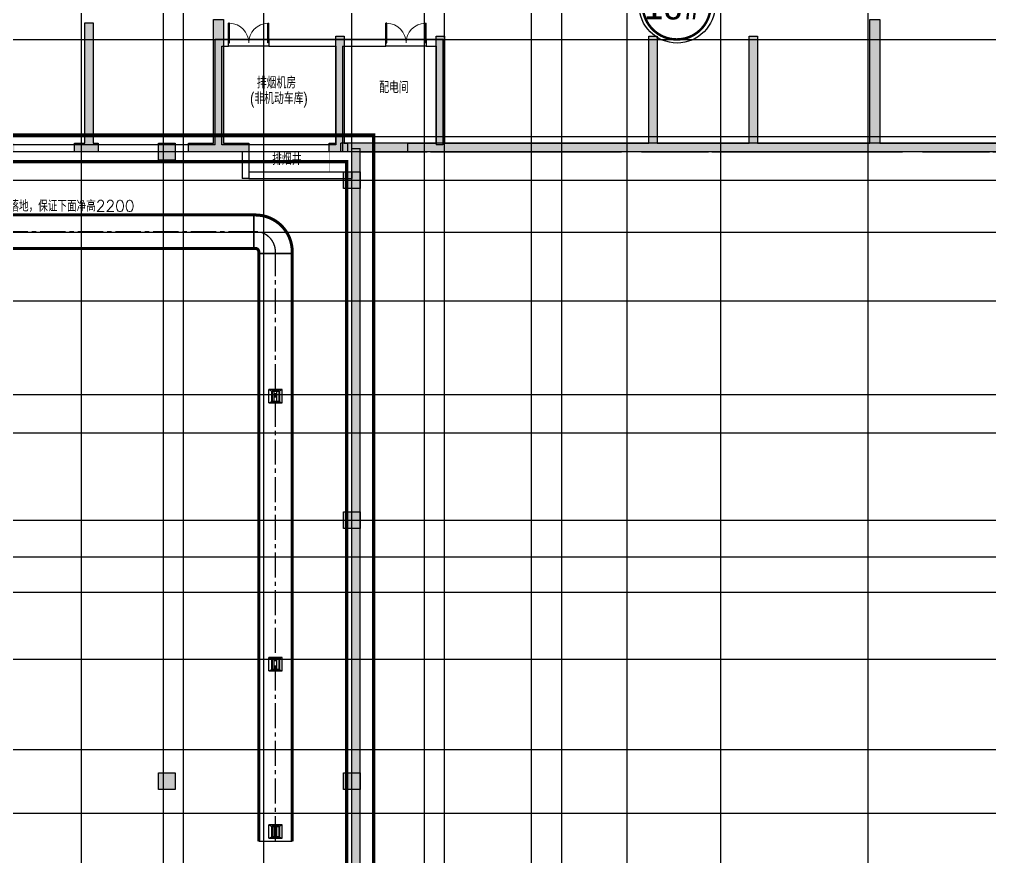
# Model space of a CAD drawing. Extents: x 369444 to 684549, y -549309 to 575337.
# Drawn here: x 578324 to 607305, y 301857 to 326857 of the extents above; entities that cross this region are included whole.
import ezdxf

# ---------------------------------------------------------------- set-up
doc = ezdxf.new("R2010")
doc.units = 0
doc.header["$LTSCALE"] = 1000
doc.header["$MEASUREMENT"] = 0
doc.linetypes.add('CENTER2', pattern=[1.125, 0.75, -0.125, 0.125, -0.125])
doc.linetypes.add('DASH', pattern=[0.35, 0.25, -0.1])
for name, color, linetype in [('COLUMN', 9, 'Continuous'), ('DIM_LEAD', 3, 'Continuous'), ('DOTE', 1, 'Continuous'), ('DUCT-排烟中心线', 5, 'CENTER2'), ('DUCT-排烟法兰', 4, 'Continuous'), ('DUCT-排烟管', 2, 'Continuous'), ('DUCT-排烟管端线', 4, 'Continuous'), ('HS-A-轮廓线-地下室', 3, 'DASH'), ('PUB_HATCH', 8, 'Continuous'), ('WALL', 9, 'Continuous'), ('WINDOW', 4, 'Continuous'), ('主楼编号', 1, 'Continuous'), ('二期轮廓线', 8, 'DASH'), ('填充', 8, 'Continuous'), ('房间名称', 72, 'Continuous'), ('洞口上空图层', 211, 'Continuous'), ('砼墙', 151, 'Continuous'), ('防火分区线', 7, 'Continuous'), ('风管标注', 3, 'Continuous')]:
    doc.layers.add(name, color=color, linetype=linetype)
doc.styles.add('1111111', font='simhei.ttf')
doc.styles.add('_TCH_DIM', font='SIMPLEX', dxfattribs={"bigfont": 'GBCBIG'})
doc.styles.add('HNSJY', font='hnsjy-07.shx', dxfattribs={"width": 0.8, "bigfont": 'hnsjy-hz.shx'})

# ---------------------------------------------------------------- blocks, each defined once
blk = doc.blocks.new('$DorLib2D$00000002')
for p, q in [((-0.5, 0), (-0.5, 0.4875)), ((-0.475, 0.4875), (-0.5, 0.4875)), ((-0.475, 0), (-0.475, 0.4875)), ((0.475, 0), (0.475, 0.4875)), ((0.475, 0.4875), (0.5, 0.4875)), ((0.5, 0), (0.5, 0.4875)), ((-0.5, 0), (-0.475, 0)), ((0.5, 0), (0.475, 0))]:
    blk.add_line(p, q)
at = {"lineweight": 13}
for centre, start, end in [((-0.4875, 0), 0, 88.53072), ((0.4875, 0), 91.46928, 180)]:
    blk.add_arc(centre, 0.4875, start, end, dxfattribs=at)
blk = doc.blocks.new('column500')
h = blk.add_hatch(color=0)
h.dxf.hatch_style = 1
h.paths.add_polyline_path([(-216381, -381440), (-215881, -381440), (-215881, -380940), (-216381, -380940)])
at = {"color": 0}
blk.add_lwpolyline([(-216381, -381440), (-215881, -381440), (-215881, -380940), (-216381, -380940)], close=True, dxfattribs=at)
blk = doc.blocks.new('N-风管')
at = {"color": 0, "linetype": 'Continuous'}
for p, q in [((38489421730.664513, 3905409880.294678, 2600), (38489421730.664513, 3905410280.294678, 2600)), ((38489421730.664513, 3905401880.294678, 2600), (38489421730.664513, 3905402280.294678, 2600)), ((38489421730.664513, 3905396880.163094, 2600), (38489421730.664513, 3905397280.163094, 2600))]:
    blk.add_line(p, q, dxfattribs=at)
at = {"color": 0}
for p, q in [((38489422130.664513, 3905410280.294678, 2600), (38489421730.664513, 3905410280.294678, 2600)), ((38489421730.664513, 3905410280.294678, 2600), (38489421819.553398, 3905410232.294678, 2600)), ((38489421893.627472, 3905409920.294678, 2600), (38489421893.627472, 3905410232.294678, 2600)), ((38489421967.701553, 3905409920.294678, 2600), (38489421967.701553, 3905410232.294678, 2600)), ((38489422130.664513, 3905410280.294678, 2600), (38489422041.775627, 3905410232.294678, 2600)), ((38489422130.664513, 3905409880.294678, 2600), (38489422130.664513, 3905410280.294678, 2600)), ((38489421730.664513, 3905409880.294678, 2600), (38489421819.553398, 3905409920.294678, 2600)), ((38489421730.664513, 3905409880.294678, 2600), (38489422130.664513, 3905409880.294678, 2600)), ((38489422041.775627, 3905409920.294678, 2600), (38489422130.664513, 3905409880.294678, 2600)), ((38489422130.664513, 3905402280.294678, 2600), (38489421730.664513, 3905402280.294678, 2600)), ((38489421730.664513, 3905402280.294678, 2600), (38489421819.553398, 3905402232.294678, 2600)), ((38489421893.627472, 3905401920.294678, 2600), (38489421893.627472, 3905402232.294678, 2600)), ((38489421967.701553, 3905401920.294678, 2600), (38489421967.701553, 3905402232.294678, 2600)), ((38489422130.664513, 3905402280.294678, 2600), (38489422041.775627, 3905402232.294678, 2600)), ((38489422130.664513, 3905401880.294678, 2600), (38489422130.664513, 3905402280.294678, 2600)), ((38489421730.664513, 3905401880.294678, 2600), (38489421819.553398, 3905401920.294678, 2600)), ((38489421730.664513, 3905401880.294678, 2600), (38489422130.664513, 3905401880.294678, 2600)), ((38489422041.775627, 3905401920.294678, 2600), (38489422130.664513, 3905401880.294678, 2600)), ((38489422130.664513, 3905397280.163094, 2600), (38489421730.664513, 3905397280.163094, 2600)), ((38489421730.664513, 3905397280.163094, 2600), (38489421819.553398, 3905397232.163094, 2600)), ((38489421893.627472, 3905396920.163094, 2600), (38489421893.627472, 3905397232.163094, 2600)), ((38489421967.701553, 3905396920.163094, 2600), (38489421967.701553, 3905397232.163094, 2600)), ((38489422130.664513, 3905397280.163094, 2600), (38489422041.775627, 3905397232.163094, 2600)), ((38489422130.664513, 3905396880.163094, 2600), (38489422130.664513, 3905397280.163094, 2600)), ((38489421730.664513, 3905396880.163094, 2600), (38489421819.553398, 3905396920.163094, 2600)), ((38489421730.664513, 3905396880.163094, 2600), (38489422130.664513, 3905396880.163094, 2600)), ((38489422041.775627, 3905396920.163094, 2600), (38489422130.664513, 3905396880.163094, 2600))]:
    blk.add_line(p, q, dxfattribs=at)
at = {"color": 0, "lineweight": 40}
for p, q in [((38489422041.775627, 3905410232.294678, 2600), (38489421819.553398, 3905410232.294678, 2600)), ((38489421819.553398, 3905410232.294678, 2600), (38489421819.553398, 3905409920.294678, 2600)), ((38489422041.775627, 3905410232.294678, 2600), (38489422041.775627, 3905409920.294678, 2600)), ((38489421819.553398, 3905409920.294678, 2600), (38489422041.775627, 3905409920.294678, 2600)), ((38489422041.775627, 3905402232.294678, 2600), (38489421819.553398, 3905402232.294678, 2600)), ((38489421819.553398, 3905402232.294678, 2600), (38489421819.553398, 3905401920.294678, 2600)), ((38489422041.775627, 3905402232.294678, 2600), (38489422041.775627, 3905401920.294678, 2600)), ((38489421819.553398, 3905401920.294678, 2600), (38489422041.775627, 3905401920.294678, 2600)), ((38489422041.775627, 3905397232.163094, 2600), (38489421819.553398, 3905397232.163094, 2600)), ((38489421819.553398, 3905397232.163094, 2600), (38489421819.553398, 3905396920.163094, 2600)), ((38489422041.775627, 3905397232.163094, 2600), (38489422041.775627, 3905396920.163094, 2600)), ((38489421819.553398, 3905396920.163094, 2600), (38489422041.775627, 3905396920.163094, 2600))]:
    blk.add_line(p, q, dxfattribs=at)
at = {"layer": 'DUCT-排烟中心线', "color": 0}
for p, q in [((38489421280.464523, 3905414990.597888), (38489407288.827263, 3905414990.597888)), ((38489421330.664513, 3905414990.597888), (38489421280.664513, 3905414990.597888)), ((38489421930.664513, 3905414340.597888), (38489421930.664513, 3905414390.597888)), ((38489421930.664513, 3905396789.868393), (38489421930.664513, 3905414340.397888))]:
    blk.add_line(p, q, dxfattribs=at)
blk.add_arc((38489421330.664513, 3905414390.597887), 600, 0.0000000455, 90, dxfattribs=at)
at = {"layer": 'DUCT-排烟法兰', "color": 0}
for p, q in [((38489421280.564507, 3905415520.597888), (38489421280.564507, 3905414460.597888)), ((38489421400.664513, 3905414340.497888), (38489422460.664513, 3905414340.497888))]:
    blk.add_line(p, q, dxfattribs=at)
at = {"layer": 'DUCT-排烟管', "color": 0, "const_width": 90}
for points in [[(38489421280.464523, 3905415490.597888), (38489407288.827263, 3905415490.597888)], [(38489421330.664513, 3905415490.597888), (38489421280.664513, 3905415490.597888)], [(38489407288.827263, 3905414490.597888), (38489421280.464523, 3905414490.597888)], [(38489421280.664513, 3905414490.597888), (38489421330.664513, 3905414490.597888)], [(38489421430.664513, 3905414390.597888), (38489421430.664513, 3905414340.597888)], [(38489421430.664513, 3905414340.397888), (38489421430.664513, 3905396789.868393)], [(38489422430.664513, 3905414340.597888), (38489422430.664513, 3905414390.597888)], [(38489422430.664513, 3905396789.868393), (38489422430.664513, 3905414340.397888)]]:
    blk.add_lwpolyline(points, dxfattribs=at)
for points in [[(38489422430.664513, 3905414390.597888, 0.4142135622), (38489421330.664513, 3905415490.597887)], [(38489421430.664513, 3905414390.597888, 0.4142135624), (38489421330.664513, 3905414490.597888)]]:
    blk.add_lwpolyline(points, format="xyb", dxfattribs=at)
at = {"layer": 'DUCT-排烟管端线', "color": 0}
for p, q in [((38489421280.464523, 3905414490.597888), (38489421280.464523, 3905415490.597888)), ((38489421280.664513, 3905415490.597888), (38489421280.664513, 3905414490.597888)), ((38489422430.664513, 3905414340.597888), (38489421430.664513, 3905414340.597888)), ((38489422430.664513, 3905414340.397888), (38489421430.664513, 3905414340.397888)), ((38489421430.664513, 3905396789.868393), (38489422430.664513, 3905396789.868393))]:
    blk.add_line(p, q, dxfattribs=at)

msp = doc.modelspace()

# ---------------------------------------------------------------- hatches: boundary and pattern name
at = {"layer": 'PUB_HATCH', "linetype": 'ByBlock'}
for points in [[(610674.5, 322907), (610924.5, 323157), (587924.5, 323157), (587924.5, 322907)], [(588254.5, 285707), (588504.5, 285957), (588504.5, 323007), (588254.5, 323007)]]:
    msp.add_hatch(color=256, dxfattribs=at).paths.add_polyline_path(points)
at = {"layer": '填充'}
h = msp.add_hatch(color=256, dxfattribs=at)
h.dxf.hatch_style = 1
h.paths.add_polyline_path([(600674.5, 334757), (600674.5, 335257), (600124.5, 335257), (600124.5, 334757)], flags=17)
h.paths.add_polyline_path([(600124.5, 333057), (600374.5, 333057), (600374.5, 333457), (599974.5, 333457), (599974.5, 333057)], flags=17)
h.paths.add_polyline_path([(595274.5, 334757), (595274.5, 335257), (594774.5, 335257), (594774.5, 334757)], flags=17)
h.paths.add_polyline_path([(591424.5, 334757), (591424.5, 335257), (590924.5, 335257), (590924.5, 334757)], flags=17)
h.paths.add_polyline_path([(588424.5, 334757), (588424.5, 335207), (587974.5, 335207), (587974.5, 334757)])
h.paths.add_polyline_path([(588024.5, 333057), (588174.5, 333057), (588174.5, 333457), (587774.5, 333457), (587774.5, 333057)])
h.paths.add_polyline_path([(607624.5, 331207), (605574.5, 331207), (605574.5, 334757), (605174.5, 334757), (605174.5, 334957), (605574.5, 334957), (605574.5, 339657), (603074.5, 339657), (603074.5, 337257), (602324.5, 337257), (602324.5, 337457), (602874.5, 337457), (602874.5, 339657), (600674.5, 339657), (600674.5, 337457), (601224.5, 337457), (601224.5, 337257), (600424.5, 337257), (600424.5, 339907), (602874.5, 339907), (605824.5, 339907), (605824.5, 334957), (605824.5, 331457), (607874.5, 331457), (611474.5, 331457), (614474.5, 331457), (614474.5, 328307), (614474.5, 321907), (610674.5, 321907), (610674.5, 322907), (607874.5, 322907), (603724.5, 322907), (600374.5, 322907), (597374.5, 322907), (590774.5, 322907), (589924.5, 322907), (589924.5, 323157), (590774.5, 323157), (590774.5, 326357), (591024.5, 326357), (591024.5, 323157), (597124.5, 323157), (597124.5, 326357), (597374.5, 326357), (597374.5, 323157), (600124.5, 323157), (600124.5, 326357), (600374.5, 326357), (600374.5, 323157), (603724.5, 323157), (603724.5, 326857), (604024.5, 326857), (604024.5, 323157), (607624.5, 323157), (607624.5, 326757), (607874.5, 326757), (607874.5, 323157), (610674.5, 323157), (610674.5, 326057), (610924.5, 326057), (610924.5, 323157), (610924.5, 322157), (614174.5, 322157), (614174.5, 328057), (613774.5, 328057), (613774.5, 328307), (614174.5, 328307), (614174.5, 331207), (611474.5, 331207), (611474.5, 329457), (611224.5, 329457), (611224.5, 331207), (607874.5, 331207), (607874.5, 330357), (607624.5, 330357)])
h.paths.add_polyline_path([(592274.5, 330407), (591724.5, 330407), (591724.5, 330657), (592274.5, 330657), (592674.5, 330657), (592674.5, 330407), (592524.5, 330407), (592524.5, 327507), (590774.5, 327507), (590774.5, 327757), (592274.5, 327757)], flags=17)
h.paths.add_polyline_path([(583224.5, 339857), (582574.5, 339857), (582574.5, 338307), (582324.5, 338307), (582324.5, 340107), (583224.5, 340107)])
h.paths.add_polyline_path([(596424.5, 330407), (595874.5, 330407), (595874.5, 327757), (597374.5, 327757), (597374.5, 327507), (595624.5, 327507), (595624.5, 330407), (595474.5, 330407), (595474.5, 330657), (595874.5, 330657), (596424.5, 330657)], flags=17)
h.paths.add_polyline_path([(580524.5, 328857), (580524.5, 328057), (578424.5, 328057), (578424.5, 328307), (580274.5, 328307), (580274.5, 328857)])
h.paths.add_polyline_path([(600124.5, 330407), (599674.5, 330407), (599674.5, 330657), (600374.5, 330657), (600374.5, 327507), (600124.5, 327507)], flags=17)
h.paths.add_polyline_path([(588474.5, 330407), (588024.5, 330407), (588024.5, 327507), (587774.5, 327507), (587774.5, 330657), (588474.5, 330657)])
h.paths.add_polyline_path([(584124.5, 322907), (583374.5, 322907), (583374.5, 323157), (584124.5, 323157), (584124.5, 326857), (584424.5, 326857), (584424.5, 323157), (585174.5, 323157), (585174.5, 322907)])
h.paths.add_polyline_path([(580274.5, 322907), (579974.5, 322907), (579974.5, 323157), (580274.5, 323157), (580274.5, 326757), (580524.5, 326757), (580524.5, 323157), (580674.5, 323157), (580674.5, 322907)])
h.paths.add_polyline_path([(576724.5, 331207), (576199.5, 331207), (576199.5, 331457), (576724.5, 331457), (577024.5, 331457), (577024.5, 331207), (576924.5, 331207), (576924.5, 329457), (576724.5, 329457)])
h.paths.add_polyline_path([(574224.5, 321907), (573674.5, 321907), (573674.5, 326607), (573974.5, 326607), (573974.5, 322157), (574224.5, 322157)])
h.paths.add_polyline_path([(582574.5, 331207), (582174.5, 331207), (582174.5, 331457), (582324.5, 331457), (582324.5, 334957), (583024.5, 334957), (583024.5, 334757), (582574.5, 334757)])
h.paths.add_polyline_path([(584424.5, 332557), (584424.5, 329057), (584124.5, 329057), (584124.5, 332557)])
h.paths.add_polyline_path([(578174.5, 322907), (577474.5, 322907), (577474.5, 321907), (576624.5, 321907), (576624.5, 322157), (577224.5, 322157), (577224.5, 323157), (577224.5, 326057), (577474.5, 326057), (577474.5, 323157), (578174.5, 323157)])
h.paths.add_polyline_path([(604024.5, 332557), (604024.5, 329057), (603724.5, 329057), (603724.5, 332557)], flags=17)
h.paths.add_polyline_path([(588124.5, 322907), (587774.5, 322907), (587574.5, 322907), (587574.5, 323157), (587774.5, 323157), (587774.5, 326357), (588024.5, 326357), (588024.5, 323157), (588124.5, 323157)])
h.paths.add_polyline_path([(574374.5, 328057), (573674.5, 328057), (573674.5, 331457), (574349.5, 331457), (574349.5, 331207), (573974.5, 331207), (573974.5, 328307), (574374.5, 328307)])
h.paths.add_polyline_path([(580574.5, 331207), (580524.5, 331207), (580524.5, 330357), (580274.5, 330357), (580274.5, 331207), (579874.5, 331207), (579874.5, 331457), (580274.5, 331457), (580574.5, 331457)])
h.paths.add_polyline_path([(609674.5, 328057), (607624.5, 328057), (607624.5, 328857), (607874.5, 328857), (607874.5, 328307), (609674.5, 328307)], flags=17)
h.paths.add_polyline_path([(588224.5, 337457), (588224.5, 337707), (587724.5, 337707), (587724.5, 340107), (585074.5, 340107), (585074.5, 337457), (585824.5, 337457), (585824.5, 337657), (585274.5, 337657), (585274.5, 339857), (587474.5, 339857), (587474.5, 337457)])
edge = h.paths.add_edge_path()
edge.add_line((587974.5, 337457), (587974.5, 337357))
edge.add_line((587974.5, 337357), (588224.5, 337357))
edge.add_line((588224.5, 337357), (588224.5, 337457))
edge = h.paths.add_edge_path()
edge.add_line((588024.5, 333057), (588024.5, 332307))
edge.add_line((588024.5, 332307), (585974.5, 332307))
edge.add_line((585974.5, 332307), (585974.5, 332557))
edge.add_line((585974.5, 332557), (587774.5, 332557))
edge.add_line((587774.5, 332557), (587774.5, 333057))
edge.add_line((600374.5, 333057), (600374.5, 332557))
edge.add_line((600374.5, 332557), (602174.5, 332557))
edge.add_line((602174.5, 332557), (602174.5, 332307))
edge.add_line((602174.5, 332307), (600124.5, 332307))
edge.add_line((600124.5, 332307), (600124.5, 333057))

# ---------------------------------------------------------------- linework, layer by layer
at = {"layer": 'DIM_LEAD'}
msp.add_line((575532.2, 321007.2), (581171, 321007.2), dxfattribs=at)
at = {"layer": 'DOTE', "color": 8}
for p, q in [((580174.5, 59364.2), (580174.5, 476704.8)), ((582624.5, 59364.2), (582624.5, 476704.8)), ((583224.5, 261807), (583224.5, 476704.8)), ((585624.5, 261807), (585624.5, 476704.8)), ((588254.5, 261807), (588254.5, 476704.8)), ((590424.5, 59364.2), (590424.5, 476704.8)), ((591024.5, 261807), (591024.5, 476704.8)), ((593624.5, 261807), (593624.5, 476704.8)), ((594524.5, 261807), (594524.5, 476704.8)), ((596474.5, 261807), (596474.5, 476704.8)), ((599274.5, 59364.2), (599274.5, 476704.8)), ((603674.5, 261807), (603674.5, 476704.8))]:
    msp.add_line(p, q, dxfattribs=at)
at = {"layer": 'DOTE', "color": 8, "lineweight": -2}
for p, q in [((377844.4, 326257.1), (624570.9, 326257.1)), ((377844.4, 323357), (624570.9, 323357)), ((377844.4, 322056.9), (624570.9, 322056.9)), ((377844.4, 320507), (624570.9, 320507)), ((377844.4, 318456.9), (624570.9, 318456.9)), ((377844.4, 315657), (624570.9, 315657)), ((377844.4, 314506.9), (624570.9, 314506.9)), ((377844.4, 311907), (624570.9, 311907)), ((377844.4, 310807), (624570.9, 310807)), ((377844.4, 309757), (624570.9, 309757)), ((377844.4, 307757), (624570.9, 307757)), ((377844.4, 305057), (624570.9, 305057)), ((377844.4, 303157), (624570.9, 303157))]:
    msp.add_line(p, q, dxfattribs=at)
at = {"layer": 'HS-A-轮廓线-地下室', "lineweight": -2, "ltscale": 8}
msp.add_lwpolyline([(600424.5, 249357.4), (600424.5, 259157), (600424.5, 259157), (614474.5, 259157), (614474.5, 275257), (605824.5, 275257), (605824.5, 283707), (598024.5, 283707), (598024.5, 284357), (589474.5, 284357), (589474.5, 285957), (588504.5, 285957), (588504.5, 322907), (610674.5, 322907), (610674.5, 321907), (614474.5, 321907), (614474.5, 331457), (605824.5, 331457), (605824.5, 339907), (603124.5, 339907), (603124.5, 340907), (596724.5, 340907), (596724.5, 380057)], dxfattribs=at)
at = {"layer": 'WALL'}
for p, q in [((584174.5, 323107), (584174.5, 326257)), ((584574.5, 326257), (584174.5, 326257)), ((584374.5, 323107), (584374.5, 326057)), ((584374.5, 326057), (584574.5, 326057)), ((584574.5, 326057), (584574.5, 326257)), ((587874.5, 326257), (585774.5, 326257)), ((585774.5, 326257), (585774.5, 326057)), ((585774.5, 326057), (587774.5, 326057)), ((587774.5, 326057), (587774.5, 323107)), ((589274.2, 326257), (587874.5, 326257)), ((587974.5, 326057), (589274.2, 326057)), ((587974.5, 326057), (587974.5, 322907)), ((589274.2, 326057), (589274.2, 326257)), ((590974.5, 326257), (590474.2, 326257)), ((590474.2, 326257), (590474.2, 326057)), ((590474.2, 326057), (590774.5, 326057)), ((590774.5, 326057), (590774.5, 323107)), ((590974.5, 326257), (590974.5, 323107)), ((584274.5, 322907), (577374.5, 322907)), ((584174.5, 323107), (577474.5, 323107)), ((584974.5, 322907), (584274.5, 322907)), ((585074.5, 323107), (584374.5, 323107)), ((584974.5, 322907), (584974.5, 322107)), ((587774.5, 323107), (585074.5, 323107)), ((587974.5, 322907), (585174.5, 322907)), ((585174.5, 322907), (585174.5, 322107)), ((590974.5, 323107), (590774.5, 323107)), ((585174.5, 322307), (588254.5, 322307)), ((588254.5, 322307), (588254.5, 322107)), ((585174.5, 322107), (584974.5, 322107)), ((585174.5, 322107), (588254.5, 322107))]:
    msp.add_line(p, q, dxfattribs=at)
at = {"layer": 'WALL', "linetype": 'ByBlock'}
for p, q in [((610924.5, 323157), (587924.5, 323157)), ((587924.5, 322907), (587924.5, 323157)), ((610674.5, 322907), (587924.5, 322907)), ((588254.5, 285707), (588254.5, 323007)), ((588254.5, 323007), (588504.5, 323007)), ((588504.5, 285957), (588504.5, 323007))]:
    msp.add_line(p, q, dxfattribs=at)
at = {"layer": 'WINDOW'}
for p, q in [((585774.5, 326257), (584574.5, 326257)), ((585774.5, 326057), (584574.5, 326057)), ((590474.2, 326257), (589274.2, 326257)), ((590474.2, 326057), (589274.2, 326057))]:
    msp.add_line(p, q, dxfattribs=at)
at = {"layer": '主楼编号', "color": 1, "const_width": 74.2}
msp.add_lwpolyline([(597522.8, 328193.2, -1.0298753), (598332.7, 326328.8, -0.964386), (597522.8, 328193.2, 0.2933541)], format="xyb", dxfattribs=at)
at = {"layer": '主楼编号', "color": 1}
msp.add_circle((597969.9, 327289.7), 1137.2, dxfattribs=at)
at = {"layer": '二期轮廓线', "ltscale": 6}
msp.add_lwpolyline([(600424.6, 249357.4), (600424.6, 259157), (600424.6, 259157), (614474.6, 259157), (614474.6, 275257), (605824.6, 275257), (605824.6, 283707), (598024.6, 283707), (598024.6, 284357), (589474.6, 284357), (589474.6, 285957), (588504.6, 285957), (588504.6, 322907), (610674.6, 322907), (610674.6, 321907), (614474.6, 321907), (614474.6, 331457), (605824.6, 331457), (605824.6, 339907), (603124.6, 339907), (603124.6, 340907), (596724.6, 340907), (596724.6, 380057)], dxfattribs=at)
at = {"layer": '填充'}
for points in [[(580274.5, 322907), (579974.5, 322907), (579974.5, 323157), (580274.5, 323157), (580274.5, 326757), (580524.5, 326757), (580524.5, 323157), (580674.5, 323157), (580674.5, 322907)], [(584124.5, 322907), (583374.5, 322907), (583374.5, 323157), (584124.5, 323157), (584124.5, 326857), (584424.5, 326857), (584424.5, 323157), (585174.5, 323157), (585174.5, 322907)], [(588124.5, 322907), (587774.5, 322907), (587574.5, 322907), (587574.5, 323157), (587774.5, 323157), (587774.5, 326357), (588024.5, 326357), (588024.5, 323157), (588124.5, 323157)]]:
    msp.add_lwpolyline(points, close=True, dxfattribs=at)
msp.add_lwpolyline([(607874.5, 322907), (603724.5, 322907), (600374.5, 322907), (597374.5, 322907), (590774.5, 322907), (589924.5, 322907), (589924.5, 323157), (590774.5, 323157), (590774.5, 326357), (591024.5, 326357), (591024.5, 323157), (597124.5, 323157), (597124.5, 326357), (597374.5, 326357), (597374.5, 323157), (600124.5, 323157), (600124.5, 326357), (600374.5, 326357), (600374.5, 323157), (603724.5, 323157), (603724.5, 326857), (604024.5, 326857), (604024.5, 323157), (607624.5, 323157)], dxfattribs=at)
at = {"layer": '洞口上空图层', "linetype": 'DASH', "const_width": 10}
msp.add_lwpolyline([(585174, 322307), (585174, 322907), (587574.5, 322907), (587574.5, 322307)], close=True, dxfattribs=at)
at = {"layer": '砼墙', "color": 5, "ltscale": 1}
for points in [[(580274.5, 322907), (579974.5, 322907), (579974.5, 323157), (580274.5, 323157), (580274.5, 326757), (580524.5, 326757), (580524.5, 323157), (580674.5, 323157), (580674.5, 322907)], [(584124.5, 322907), (583374.5, 322907), (583374.5, 323157), (584124.5, 323157), (584124.5, 326857), (584424.5, 326857), (584424.5, 323157), (585174.5, 323157), (585174.5, 322907)], [(588124.5, 322907), (587774.5, 322907), (587574.5, 322907), (587574.5, 323157), (587774.5, 323157), (587774.5, 326357), (588024.5, 326357), (588024.5, 323157), (588124.5, 323157)]]:
    msp.add_lwpolyline(points, close=True, dxfattribs=at)
msp.add_lwpolyline([(607874.5, 322907), (603724.5, 322907), (600374.5, 322907), (597374.5, 322907), (590774.5, 322907), (589924.5, 322907), (589924.5, 323157), (590774.5, 323157), (590774.5, 326357), (591024.5, 326357), (591024.5, 323157), (597124.5, 323157), (597124.5, 326357), (597374.5, 326357), (597374.5, 323157), (600124.5, 323157), (600124.5, 326357), (600374.5, 326357), (600374.5, 323157), (603724.5, 323157), (603724.5, 326857), (604024.5, 326857), (604024.5, 323157), (607624.5, 323157)], dxfattribs=at)
at = {"layer": '防火分区线', "color": 2, "linetype": 'DASH', "ltscale": 8, "const_width": 100}
for points in [[(588904.5, 286357), (588904.5, 323407), (576974.5, 323407)], [(588104.5, 285557), (588104.5, 322607), (577774.5, 322607)]]:
    msp.add_lwpolyline(points, dxfattribs=at)

# ---------------------------------------------------------------- block references
at = {"layer": 'COLUMN', "color": 8, "xscale": -1, "rotation": 270}
for p in [(963914.4, 539037.8), (969444.4, 538187.8), (969444.4, 528037.9), (963914.4, 520237.9), (969444.4, 520237.9)]:
    msp.add_blockref('column500', p, dxfattribs=at)
at = {"layer": 'WINDOW', "xscale": -1200, "yscale": 1200, "zscale": 1200}
for p in [(585174.5, 326157), (589874.2, 326157)]:
    msp.add_blockref('$DorLib2D$00000002', p, dxfattribs=at)
at = {"layer": '风管标注', "color": 8}
msp.add_blockref('N-风管', (-38488835956.2, -3905094473.4), dxfattribs=at)

# ---------------------------------------------------------------- texts
at = {"layer": 'DIM_LEAD', "color": 7, "style": '_TCH_DIM'}
msp.add_text('阴影部分不落地，保证下面净高2200', height=337.589, dxfattribs=at).set_placement((576589.3, 321118.4))
at = {"layer": '主楼编号', "color": 1, "style": '1111111'}
msp.add_text('18#', height=843.75, rotation=0, dxfattribs=at).set_placement((596989.8, 326857))
at = {"layer": '房间名称', "style": 'HNSJY', "width": 0.8}
for s, p in [('排烟机房', (585416.3, 324793.5)), ('配电间', (589070.2, 324654.1, 0)), ('(非机动车库)', (585215.8, 324328.5)), ('排烟井', (585873.2, 322509.7))]:
    msp.add_text(s, height=350, rotation=360, dxfattribs=at).set_placement(p)

doc.saveas('drawing.dxf')
